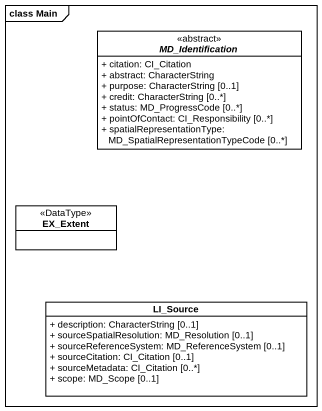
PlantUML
@startuml
mainframe class Main
hide circle
hide empty members
skinparam classAttributeIconSize 0
abstract class MD_Identification <<abstract>> #FFFFFF {
  + citation: CI_Citation
  + abstract: CharacterString
  + purpose: CharacterString [0..1]
  + credit: CharacterString [0..*]
  + status: MD_ProgressCode [0..*]
  + pointOfContact: CI_Responsibility [0..*]
  + spatialRepresentationType: MD_SpatialRepresentationTypeCode [0..*]
}
class EX_Extent <<DataType>> #FFFFFF
class LI_Source #FFFFFF {
  + description: CharacterString [0..1]
  + sourceSpatialResolution: MD_Resolution [0..1]
  + sourceReferenceSystem: MD_ReferenceSystem [0..1]
  + sourceCitation: CI_Citation [0..1]
  + sourceMetadata: CI_Citation [0..*]
  + scope: MD_Scope [0..1]
}
@enduml
